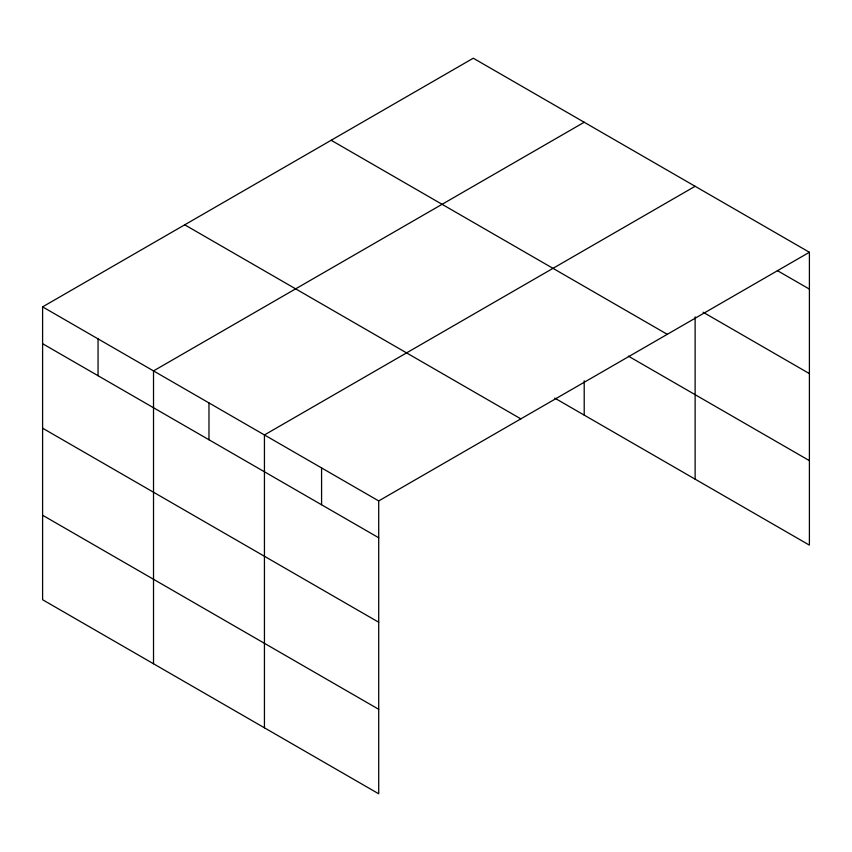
<?xml version="1.0" encoding="UTF-8"?>
<svg xmlns="http://www.w3.org/2000/svg" width="852" height="852" viewBox="0 0 852 852"><rect width="100%" height="100%" fill="white"/><g stroke="black" fill="none" stroke-linecap="round" stroke-linejoin="round"><path stroke-width="1.28" d="M809.4 252.267L473.286 58.213L42.6 306.869L42.6 599.733L378.714 793.787L378.714 500.923L809.4 252.267L809.4 545.131L554.78 398.129M584.206 122.251L153.52 370.908L153.52 663.772M695.125 186.29L264.44 434.946L264.44 727.81M777.397 270.638L809.4 289.105M703.124 312.237L809.4 373.591M331.162 140.271L667.276 334.325M628.339 356.115L809.4 460.644M184.724 224.811L520.838 418.864M42.6 306.869L378.714 500.923M42.6 343.707L378.714 537.761M42.6 428.194L378.714 622.248M42.6 515.247L378.714 709.301M695.125 316.848L695.125 479.154M584.206 380.791L584.206 415.116M321.577 467.929L321.577 504.767M208.974 402.921L208.974 439.76M98.055 338.883L98.055 375.721"/></g></svg>
